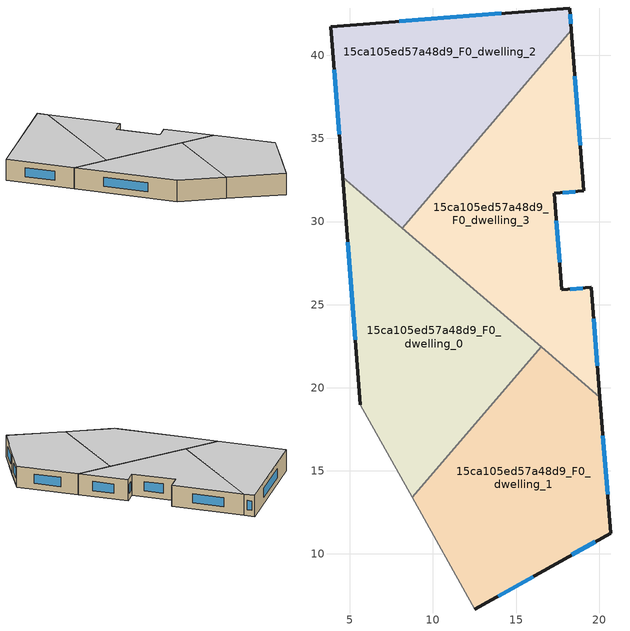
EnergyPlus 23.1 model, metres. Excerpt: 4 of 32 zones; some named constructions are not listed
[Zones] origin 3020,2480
15ca105ed57a48d9_F0_dwelling_0
 floor ground (EU_floor_Construction): 16.51,22.47 8.76,13.41 5.64,18.97 4.57,32.67 z0
 wall outside (EU_wall_Construction): 4.57,32.67 5.64,18.97 z0:3
 wall to 15ca105ed57a48d9_F0_dwelling_1 (EU_wall_Construction): 8.76,13.41 16.51,22.47 z0:3
 wall adiabatic (EU_wall_Construction): 5.64,18.97 8.76,13.41 z0:3
 wall to 15ca105ed57a48d9_F0_dwelling_3 (EU_wall_Construction): 16.51,22.47 8.16,29.61 z0:3
 wall to 15ca105ed57a48d9_F0_dwelling_2 (EU_wall_Construction): 8.16,29.61 4.57,32.67 z0:3
 window (EU_Window_Construction): 4.88,28.76 5.33,22.89 z0.86:2.14
 ceiling to 15ca105ed57a48d9_F1_dwelling_0 (EU_floor_Construction): 8.76,13.41 16.51,22.47 4.57,32.67 5.64,18.97 z3
15ca105ed57a48d9_F0_dwelling_1
 floor ground (EU_floor_Construction): 20.05,19.44 20.69,11.24 17.43,9.42 12.53,6.69 8.76,13.41 16.51,22.47 z0
 wall outside (EU_wall_Construction): 12.53,6.69 17.43,9.42 20.69,11.24 20.05,19.44 z0:3
 wall adiabatic (EU_wall_Construction): 8.76,13.41 12.53,6.69 z0:3
 wall to 15ca105ed57a48d9_F0_dwelling_3 (EU_wall_Construction): 20.05,19.44 16.51,22.47 z0:3
 window (EU_Window_Construction): 20.5,13.58 20.23,17.1 / 18.36,9.94 19.76,10.72 / 13.93,7.47 16.03,8.64 z0.86:2.14
 ceiling to 15ca105ed57a48d9_F1_dwelling_1 (EU_floor_Construction): 17.43,9.42 20.69,11.24 20.05,19.44 16.51,22.47 8.76,13.41 12.53,6.69 z3
15ca105ed57a48d9_F0_dwelling_2
 floor ground (EU_floor_Construction): 18.22,42.85 18.33,41.5 8.16,29.61 4.57,32.67 3.86,41.73 z0
 wall outside (EU_wall_Construction): 18.33,41.5 18.22,42.85 3.86,41.73 4.57,32.67 z0:3
 wall to 15ca105ed57a48d9_F0_dwelling_3 (EU_wall_Construction): 8.16,29.61 18.33,41.5 z0:3
 window (EU_Window_Construction): 4.07,39.14 4.37,35.26 / 14.12,42.53 7.97,42.05 / 18.3,41.89 18.25,42.46 z0.86:2.14
 ceiling to 15ca105ed57a48d9_F1_dwelling_2 (EU_floor_Construction): 8.16,29.61 18.33,41.5 18.22,42.85 3.86,41.73 4.57,32.67 z3
15ca105ed57a48d9_F0_dwelling_3
 floor ground (EU_floor_Construction): 18.33,41.5 19.08,31.84 17.29,31.69 17.75,25.9 19.53,26.03 20.05,19.44 8.16,29.61 z0
 wall outside (EU_wall_Construction): 20.05,19.44 19.53,26.03 17.75,25.9 17.29,31.69 19.08,31.84 18.33,41.5 z0:3
 window (EU_Window_Construction): 19.02,25.99 18.26,25.94 / 19.9,21.32 19.68,24.15 / 18.87,34.6 18.54,38.74 / 17.8,31.73 18.57,31.8 / 17.62,27.55 17.42,30.04 z0.86:2.14
 ceiling to 15ca105ed57a48d9_F1_dwelling_3 (EU_floor_Construction): 20.05,19.44 19.53,26.03 17.75,25.9 17.29,31.69 19.08,31.84 18.33,41.5 8.16,29.61 z3
[HVACTEMPLATE:THERMOSTAT] Constant Heating Setpoint=20; Constant Cooling Setpoint=50
EU_HeatOnly_15ca105ed57a48d9_F0_dwelling_0; EU_HeatOnly_15ca105ed57a48d9_F0_dwelling_1; EU_HeatOnly_15ca105ed57a48d9_F0_dwelling_2; EU_HeatOnly_15ca105ed57a48d9_F0_dwelling_3; EU_HeatOnly_15ca105ed57a48d9_F1_dwelling_0; EU_HeatOnly_15ca105ed57a48d9_F1_dwelling_1; EU_HeatOnly_15ca105ed57a48d9_F1_dwelling_2; EU_HeatOnly_15ca105ed57a48d9_F1_dwelling_3; EU_HeatOnly_15ca105ed57a48d9_F2_dwelling_0; EU_HeatOnly_15ca105ed57a48d9_F2_dwelling_1; EU_HeatOnly_15ca105ed57a48d9_F2_dwelling_2; EU_HeatOnly_15ca105ed57a48d9_F2_dwelling_3; EU_HeatOnly_15ca105ed57a48d9_F3_dwelling_0; EU_HeatOnly_15ca105ed57a48d9_F3_dwelling_1; EU_HeatOnly_15ca105ed57a48d9_F3_dwelling_2; EU_HeatOnly_15ca105ed57a48d9_F3_dwelling_3; EU_HeatOnly_15ca105ed57a48d9_F4_dwelling_0; EU_HeatOnly_15ca105ed57a48d9_F4_dwelling_1; EU_HeatOnly_15ca105ed57a48d9_F4_dwelling_2; EU_HeatOnly_15ca105ed57a48d9_F4_dwelling_3; EU_HeatOnly_15ca105ed57a48d9_F5_dwelling_0; EU_HeatOnly_15ca105ed57a48d9_F5_dwelling_1; EU_HeatOnly_15ca105ed57a48d9_F5_dwelling_2; EU_HeatOnly_15ca105ed57a48d9_F5_dwelling_3; EU_HeatOnly_15ca105ed57a48d9_F6_dwelling_0; EU_HeatOnly_15ca105ed57a48d9_F6_dwelling_1; EU_HeatOnly_15ca105ed57a48d9_F6_dwelling_2; EU_HeatOnly_15ca105ed57a48d9_F6_dwelling_3; EU_HeatOnly_15ca105ed57a48d9_F7_dwelling_0; EU_HeatOnly_15ca105ed57a48d9_F7_dwelling_1; EU_HeatOnly_15ca105ed57a48d9_F7_dwelling_2; EU_HeatOnly_15ca105ed57a48d9_F7_dwelling_3
[SCHEDULE:CONSTANT]
Name | Hourly Value
EU_AlwaysOn | 1
EU_CoolingOff | 0
[SCHEDULE:FILE] Column Number=1; Rows to Skip at Top=0; Number of Hours of Data=8760; Column Separator=Comma; Interpolate to Timestep=No; Minutes per Item=60; Adjust Schedule for Daylight Savings=Yes
Name | File
EU_Step8_GainSchedule_15ca105ed57a48d9_F5_dwelling_1_f000 | ../../schedules/15ca105ed57a48d9/15ca105ed57a48d9_F5_dwelling_1_f000_gain.csv
EU_Step8_GainSchedule_15ca105ed57a48d9_F5_dwelling_2_f000 | ../../schedules/15ca105ed57a48d9/15ca105ed57a48d9_F5_dwelling_2_f000_gain.csv
EU_Step8_GainSchedule_15ca105ed57a48d9_F5_dwelling_3_f000 | ../../schedules/15ca105ed57a48d9/15ca105ed57a48d9_F5_dwelling_3_f000_gain.csv
EU_Step8_GainSchedule_15ca105ed57a48d9_F6_dwelling_0_f000 | ../../schedules/15ca105ed57a48d9/15ca105ed57a48d9_F6_dwelling_0_f000_gain.csv
EU_Step8_GainSchedule_15ca105ed57a48d9_F6_dwelling_1_f000 | ../../schedules/15ca105ed57a48d9/15ca105ed57a48d9_F6_dwelling_1_f000_gain.csv
EU_Step8_GainSchedule_15ca105ed57a48d9_F6_dwelling_2_f000 | ../../schedules/15ca105ed57a48d9/15ca105ed57a48d9_F6_dwelling_2_f000_gain.csv
EU_Step8_GainSchedule_15ca105ed57a48d9_F6_dwelling_3_f000 | ../../schedules/15ca105ed57a48d9/15ca105ed57a48d9_F6_dwelling_3_f000_gain.csv
EU_Step8_GainSchedule_15ca105ed57a48d9_F7_dwelling_0_f000 | ../../schedules/15ca105ed57a48d9/15ca105ed57a48d9_F7_dwelling_0_f000_gain.csv
EU_Step8_GainSchedule_15ca105ed57a48d9_F7_dwelling_1_f000 | ../../schedules/15ca105ed57a48d9/15ca105ed57a48d9_F7_dwelling_1_f000_gain.csv
EU_Step8_GainSchedule_15ca105ed57a48d9_F7_dwelling_2_f000 | ../../schedules/15ca105ed57a48d9/15ca105ed57a48d9_F7_dwelling_2_f000_gain.csv
EU_Step8_GainSchedule_15ca105ed57a48d9_F7_dwelling_3_f000 | ../../schedules/15ca105ed57a48d9/15ca105ed57a48d9_F7_dwelling_3_f000_gain.csv
